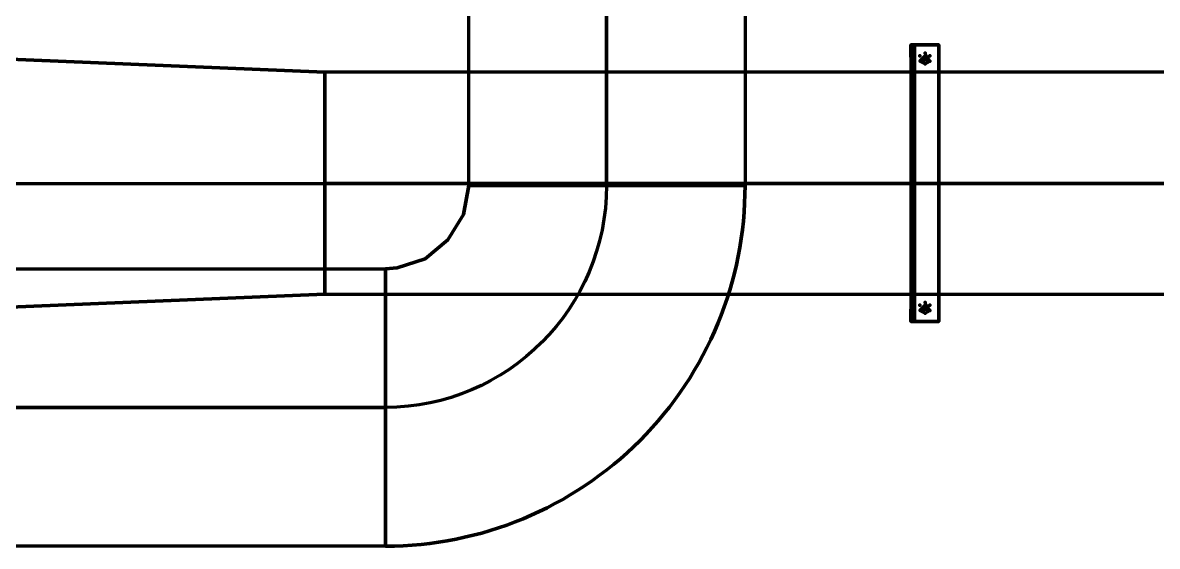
# Model space of a CAD drawing. Extents: x 0 to 1153, y 0 to 816.
# Drawn here: x 590.49 to 603.75, y 409.46 to 415.57 of the extents above; entities that cross this region are included whole.
import ezdxf

# ---------------------------------------------------------------- set-up
doc = ezdxf.new("R2010")
doc.units = 0
doc.header["$MEASUREMENT"] = 0
doc.layers.add('HVAC', color=7, linetype='Continuous')

msp = doc.modelspace()

# ---------------------------------------------------------------- linework, layer by layer
at = {"layer": 'HVAC', "color": 6, "linetype": 'Continuous', "lineweight": 211}
for points in [[(588.592, 412.697), (594.73, 412.697), (594.868, 412.708), (595.196, 412.813), (595.461, 413.036), (595.641, 413.332), (595.704, 413.671), (598.932, 413.671, -0.414906), (594.73, 409.459, 0.414906), (598.932, 413.671), (595.704, 413.671), (595.704, 463.296), (598.932, 463.296), (598.932, 413.671, -0.414906), (594.73, 409.459), (588.592, 409.459)], [(597.313, 413.671), (598.932, 413.671), (595.704, 413.671), (597.313, 413.671), (598.932, 413.671), (595.704, 413.671), (595.641, 413.332), (595.461, 413.036), (595.196, 412.813), (594.868, 412.708), (594.73, 412.697), (594.73, 411.078), (594.73, 409.459), (594.73, 412.697), (594.73, 411.078), (594.73, 409.459), (594.73, 412.697), (594.73, 409.459), (594.73, 412.697), (594.868, 412.708), (595.196, 412.813), (595.461, 413.036), (595.641, 413.332), (595.704, 413.671), (597.313, 413.671), (598.932, 413.671), (595.704, 413.671), (597.313, 413.671, -0.414213), (594.73, 411.078), (588.592, 411.078), (594.73, 411.078), (594.73, 409.459), (594.73, 412.697), (594.73, 411.078)]]:
    msp.add_lwpolyline(points, format="xyb", dxfattribs=at)
for points in [[(597.313, 463.296), (597.313, 413.671), (597.313, 463.296)], [(601.197, 412.083), (601.197, 415.311), (601.197, 412.083)], [(594.021, 412.401), (594.021, 414.994), (594.021, 412.401), (590.148, 412.242), (590.148, 415.152), (594.021, 414.994), (594.021, 412.401), (594.021, 414.994), (590.148, 415.152), (590.148, 412.242), (594.021, 412.401), (609.452, 412.401), (609.452, 414.994), (594.021, 414.994)], [(600.975, 415.121), (601.045, 415.193), (601.061, 415.134), (600.975, 415.121), (601.045, 415.193), (601.063, 415.136), (600.975, 415.121), (601.045, 415.193), (601.091, 415.121), (601.045, 415.193), (600.975, 415.121), (601.038, 415.089), (601.091, 415.121), (601.045, 415.193), (600.975, 415.121), (601.038, 415.089), (601.091, 415.121), (601.045, 415.193), (600.975, 415.121), (601.038, 415.089), (601.091, 415.121), (601.045, 415.193), (600.975, 415.121), (601.038, 415.089), (601.091, 415.121), (601.045, 415.193), (600.975, 415.121), (601.038, 415.089), (601.091, 415.121), (601.045, 415.193), (600.975, 415.121), (601.038, 415.089), (601.091, 415.121), (601.045, 415.193), (600.975, 415.121), (601.038, 415.089)], [(590.148, 413.692), (594.021, 413.692), (609.452, 413.692), (594.021, 413.692)], [(600.975, 412.21), (601.045, 412.282), (601.061, 412.223), (600.975, 412.21), (601.045, 412.282), (601.063, 412.225), (600.975, 412.21), (601.045, 412.282), (601.091, 412.21), (601.045, 412.282), (600.975, 412.21), (601.038, 412.178), (601.091, 412.21), (601.045, 412.282), (600.975, 412.21), (601.038, 412.178), (601.091, 412.21), (601.045, 412.282), (600.975, 412.21), (601.038, 412.178), (601.091, 412.21), (601.045, 412.282), (600.975, 412.21), (601.038, 412.178), (601.091, 412.21), (601.045, 412.282), (600.975, 412.21), (601.038, 412.178), (601.091, 412.21), (601.045, 412.282), (600.975, 412.21), (601.038, 412.178), (601.091, 412.21), (601.045, 412.282), (600.975, 412.21), (601.038, 412.178)]]:
    msp.add_lwpolyline(points, dxfattribs=at)
msp.add_lwpolyline([(600.911, 415.311), (600.911, 412.083), (600.869, 415.311), (601.197, 415.311), (600.869, 415.311), (600.869, 412.083), (601.197, 412.083), (600.869, 412.083)], close=True, dxfattribs=at)
for p in [(600.975, 415.184), (600.975, 415.184), (600.975, 415.184), (601.038, 415.216), (601.038, 415.216), (601.038, 415.216), (601.038, 415.089), (601.038, 415.089), (601.038, 415.089), (601.091, 415.184), (601.091, 415.184), (601.091, 415.184), (601.091, 415.121), (601.091, 415.121), (601.091, 415.121), (601.038, 412.305), (601.038, 412.305), (601.038, 412.305), (600.975, 412.274), (600.975, 412.274), (600.975, 412.274), (601.038, 412.178), (601.038, 412.178), (601.038, 412.178), (601.091, 412.274), (601.091, 412.274), (601.091, 412.274), (601.091, 412.21), (601.091, 412.21), (601.091, 412.21)]:
    msp.add_point(p, dxfattribs=at)

doc.saveas('drawing.dxf')
